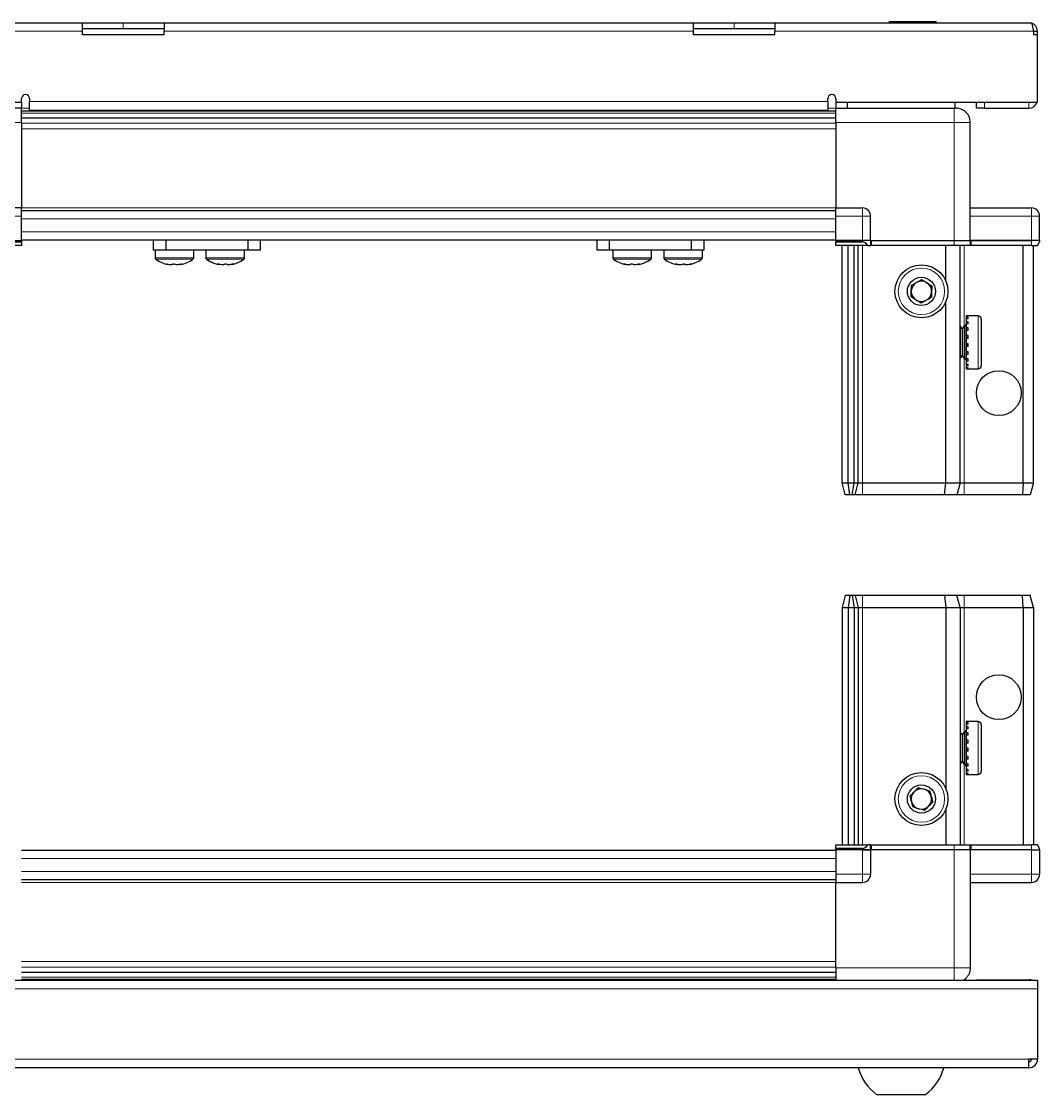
# Model space of a CAD drawing. Header units: millimetres. Extents: x 1770 to 3291, y 230 to 2078.
# Drawn here: x 2000.4 to 2250.4, y 230.1 to 493.7 of the extents above; entities that cross this region are included whole.
import ezdxf

# ---------------------------------------------------------------- set-up
doc = ezdxf.new("R2010")
doc.units = ezdxf.units.MM

msp = doc.modelspace()

# ---------------------------------------------------------------- linework, layer by layer
at = {"color": 7, "linetype": 'Continuous', "lineweight": 25}
for p, q in [((1952.5, 493.38), (2015.4, 493.38)), ((2015.4, 491.28), (2015.4, 493.38)), ((2015.4, 493.38), (2025.4, 493.38)), ((2025.4, 493.38), (2035.4, 493.38)), ((2035.4, 493.38), (2165.4, 493.38)), ((2035.4, 493.38), (2035.4, 491.28)), ((2165.4, 491.28), (2165.4, 493.38)), ((2165.4, 493.38), (2175.4, 493.38)), ((2175.4, 493.38), (2185.4, 493.38)), ((2185.4, 493.38), (2248.3, 493.38)), ((2185.4, 493.38), (2185.4, 491.28)), ((2213.46, 493.68), (2213.46, 493.38)), ((2213.46, 493.68), (2223.94, 493.68)), ((2223.94, 493.68), (2225.03, 493.68)), ((2225.03, 493.38), (2225.03, 493.68)), ((2025.4, 491.88), (2015.4, 491.88)), ((2015.4, 490.38), (2015.4, 491.28)), ((2035.4, 490.38), (2015.4, 490.38)), ((2035.4, 491.88), (2025.4, 491.88)), ((2035.4, 490.38), (2035.4, 491.28)), ((2175.4, 491.88), (2165.4, 491.88)), ((2165.4, 490.38), (2165.4, 491.28)), ((2185.4, 490.38), (2165.4, 490.38)), ((2185.4, 491.88), (2175.4, 491.88)), ((2185.4, 490.38), (2185.4, 491.28)), ((2248.9, 491.28), (2249.9, 491.28)), ((2248.9, 491.28), (2248.9, 490.38)), ((2249.9, 490.38), (2248.9, 490.38)), ((2249.9, 490.38), (2249.9, 491.28)), ((2249.9, 473.88), (2249.9, 490.38)), ((2000.4, 473.88), (2000.4, 474.73)), ((2002.4, 474.73), (2002.4, 473.98)), ((2198.4, 473.98), (2198.4, 474.73)), ((2200.4, 474.73), (2200.4, 473.88)), ((1950.9, 473.88), (2000.4, 473.88)), ((2000.4, 472.38), (1971.4, 472.38)), ((2000.4, 473.88), (2000.4, 472.38)), ((2002.4, 471.88), (2002.4, 473.98)), ((2002.4, 471.88), (2198.4, 471.88)), ((2018.9, 471.88), (2018.9, 471.73)), ((2019.06, 471.88), (2019.06, 471.73)), ((2019.26, 471.88), (2019.26, 471.73)), ((2019.82, 471.88), (2019.82, 471.73)), ((2020.23, 471.88), (2020.23, 471.73)), ((2021.12, 471.88), (2021.12, 471.73)), ((2021.7, 471.88), (2021.7, 471.73)), ((2022.84, 471.88), (2022.84, 471.73)), ((2023.54, 471.88), (2023.54, 471.73)), ((2024.81, 471.88), (2024.81, 471.73)), ((2025, 471.88), (2025, 471.73)), ((2025.5, 471.88), (2025.5, 471.73)), ((2025.55, 471.88), (2025.55, 471.73)), ((2026.84, 471.88), (2026.84, 471.73)), ((2026.85, 471.88), (2026.85, 471.73)), ((2027.55, 471.88), (2027.55, 471.73)), ((2028.73, 471.88), (2028.73, 471.73)), ((2029.34, 471.88), (2029.34, 471.73)), ((2030.29, 471.88), (2030.29, 471.73)), ((2030.74, 471.88), (2030.74, 471.73)), ((2031.37, 471.88), (2031.37, 471.73)), ((2031.62, 471.88), (2031.62, 471.73)), ((2031.87, 471.88), (2031.87, 471.73)), ((2031.89, 471.88), (2031.89, 471.73)), ((2168.9, 471.88), (2168.9, 471.73)), ((2169.01, 471.88), (2169.01, 471.73)), ((2169.19, 471.88), (2169.19, 471.73)), ((2169.7, 471.88), (2169.7, 471.73)), ((2170.09, 471.88), (2170.09, 471.73)), ((2170.94, 471.88), (2170.94, 471.73)), ((2171.51, 471.88), (2171.51, 471.73)), ((2172.62, 471.88), (2172.62, 471.73)), ((2173.31, 471.88), (2173.31, 471.73)), ((2174.58, 471.88), (2174.58, 471.73)), ((2174.84, 471.88), (2174.84, 471.73)), ((2175.31, 471.88), (2175.31, 471.73)), ((2176.61, 471.88), (2176.61, 471.73)), ((2176.7, 471.88), (2176.7, 471.73)), ((2177.33, 471.88), (2177.33, 471.73)), ((2178.52, 471.88), (2178.52, 471.73)), ((2179.15, 471.88), (2179.15, 471.73)), ((2180.13, 471.88), (2180.13, 471.73)), ((2180.61, 471.88), (2180.61, 471.73)), ((2181.28, 471.88), (2181.28, 471.73)), ((2181.55, 471.88), (2181.55, 471.73)), ((2181.84, 471.88), (2181.84, 471.73)), ((2181.9, 471.73), (2181.9, 471.88)), ((2181.9, 471.88), (2181.9, 471.73)), ((2198.4, 473.98), (2198.4, 471.88)), ((2200.4, 473.88), (2200.4, 472.38)), ((2200.4, 473.88), (2249.9, 473.88)), ((2200.4, 472.38), (2229.4, 472.38)), ((2203.15, 473.88), (2203.15, 472.38)), ((2229.65, 472.38), (2229.65, 473.88)), ((2234.9, 472.38), (2234.9, 473.88)), ((2236.9, 472.38), (2234.9, 472.38)), ((2236.9, 472.38), (2247.8, 472.38)), ((2000.4, 471.73), (2024.27, 471.73)), ((2200.4, 469.94), (2000.4, 469.94)), ((2200.4, 469.9), (2000.4, 469.9)), ((2024.27, 471.73), (2024.81, 471.73)), ((2024.81, 471.73), (2024.82, 471.73)), ((2024.82, 471.73), (2025.55, 471.73)), ((2025.55, 471.73), (2026.52, 471.73)), ((2025.55, 471.73), (2025.55, 471.73)), ((2026.52, 471.73), (2174.27, 471.73)), ((2174.27, 471.73), (2174.58, 471.73)), ((2174.58, 471.73), (2175.31, 471.73)), ((2174.58, 471.73), (2174.58, 471.73)), ((2175.31, 471.73), (2176.61, 471.73)), ((2176.52, 471.73), (2200.4, 471.73)), ((2000.4, 468.88), (2000.4, 447.88)), ((2200.4, 468.88), (2200.4, 447.88)), ((2233.4, 439.88), (2233.4, 468.88)), ((2000.4, 447.88), (1993.9, 447.88)), ((2000.4, 445.88), (2000.4, 447.88)), ((2000.4, 447.23), (2200.4, 447.23)), ((2000.4, 439.88), (2000.4, 445.88)), ((2200.4, 447.88), (2206.9, 447.88)), ((2200.4, 445.88), (2200.4, 447.88)), ((2200.4, 439.88), (2200.4, 445.88)), ((2208.9, 439.88), (2208.9, 445.88)), ((2233.4, 447.88), (2248.4, 447.88)), ((2250.4, 439.88), (2250.4, 445.88)), ((2000.4, 438.68), (1992.57, 438.68)), ((1993.9, 439.88), (2000.4, 439.88)), ((1993.9, 439.55), (2000.4, 439.55)), ((2000.4, 440.03), (2200.4, 440.03)), ((2000.4, 439.88), (2000.4, 439.55)), ((2000.4, 439.55), (2000.4, 438.68)), ((2032.85, 437.53), (2032.85, 440.03)), ((2035.85, 440.03), (2035.85, 437.53)), ((2056.05, 437.53), (2056.05, 440.03)), ((2059.05, 440.03), (2059.05, 437.53)), ((2141.75, 437.53), (2141.75, 440.03)), ((2144.75, 440.03), (2144.75, 437.53)), ((2164.95, 437.53), (2164.95, 440.03)), ((2167.95, 440.03), (2167.95, 437.53)), ((2200.4, 439.88), (2206.9, 439.88)), ((2200.4, 439.88), (2200.4, 439.55)), ((2200.4, 439.88), (2200.4, 439.88)), ((2206.9, 439.88), (2200.4, 439.88)), ((2200.4, 438.68), (2200.4, 439.55)), ((2200.4, 439.55), (2200.4, 439.55)), ((2200.4, 439.55), (2206.9, 439.55)), ((2208.22, 438.68), (2200.4, 438.68)), ((2201.9, 380.38), (2201.9, 438.68)), ((2203.4, 380.38), (2203.4, 438.68)), ((2204.9, 380.38), (2204.9, 438.68)), ((2205.9, 380.38), (2205.9, 438.68)), ((2208.9, 439.88), (2206.9, 439.88)), ((2208.22, 438.68), (2208.9, 438.68)), ((2208.9, 439.88), (2208.9, 438.68)), ((2208.9, 439.88), (2209.1, 439.88)), ((2209.1, 438.68), (2208.9, 438.68)), ((2209.1, 439.88), (2229.4, 439.88)), ((2229.4, 438.68), (2209.1, 438.68)), ((2227.4, 429.88), (2227.4, 438.68)), ((2229.4, 439.88), (2233.4, 439.88)), ((2233.4, 438.68), (2229.4, 438.68)), ((2230.9, 380.38), (2230.9, 438.68)), ((2233.4, 439.88), (2233.4, 438.68)), ((2233.4, 439.88), (2233.6, 439.88)), ((2233.6, 438.68), (2233.4, 438.68)), ((2233.6, 439.88), (2248.4, 439.88)), ((2248.4, 439.88), (2233.6, 439.88)), ((2248.4, 438.68), (2233.6, 438.68)), ((2246.4, 380.38), (2246.4, 438.68)), ((2250.4, 439.88), (2248.4, 439.88)), ((2248.4, 438.68), (2249.9, 438.68)), ((2248.9, 380.38), (2248.9, 438.68)), ((2249.9, 438.68), (2250.4, 439.55)), ((2250.4, 439.88), (2250.4, 439.55)), ((2035.85, 437.53), (2032.85, 437.53)), ((2033.2, 437.53), (2033.2, 435.62)), ((2056.05, 437.53), (2035.85, 437.53)), ((2042.7, 435.62), (2042.7, 437.53)), ((2045.65, 437.53), (2045.65, 435.62)), ((2045.7, 437.53), (2045.7, 435.62)), ((2055.2, 435.62), (2055.2, 437.53)), ((2059.05, 437.53), (2056.05, 437.53)), ((2144.75, 437.53), (2141.75, 437.53)), ((2164.95, 437.53), (2144.75, 437.53)), ((2145.6, 437.53), (2145.6, 435.62)), ((2155.1, 435.62), (2155.1, 437.53)), ((2155.15, 435.62), (2155.15, 437.53)), ((2158.1, 437.53), (2158.1, 435.62)), ((2167.95, 437.53), (2164.95, 437.53)), ((2167.6, 435.62), (2167.6, 437.53)), ((2227.4, 380.38), (2227.4, 424.88)), ((2232.4, 419.28), (2232.3, 419.28)), ((2232.3, 419.28), (2232.3, 410.48)), ((2235.3, 421.38), (2232.4, 421.38)), ((2232.4, 421.38), (2232.4, 421.37)), ((2232.9, 421.37), (2232.4, 421.37)), ((2232.4, 421.37), (2232.4, 421.29)), ((2232.4, 421.29), (2232.4, 420.95)), ((2232.9, 421.29), (2232.4, 421.29)), ((2232.9, 420.95), (2232.4, 420.95)), ((2232.4, 420.95), (2232.4, 420.64)), ((2232.4, 420.64), (2232.4, 419.93)), ((2232.9, 420.64), (2232.4, 420.64)), ((2232.9, 419.93), (2232.4, 419.93)), ((2232.4, 419.93), (2232.4, 419.43)), ((2232.4, 419.43), (2232.4, 418.41)), ((2232.9, 419.43), (2232.4, 419.43)), ((2232.9, 421.29), (2232.9, 421.37)), ((2232.9, 420.64), (2232.9, 420.95)), ((2232.9, 419.43), (2232.9, 419.93)), ((2236.1, 420.58), (2236.1, 419.09)), ((2230.93, 418.88), (2230.9, 418.88)), ((2231.41, 418.19), (2230.93, 418.88)), ((2230.93, 418.88), (2230.93, 417.84)), ((2230.93, 417.84), (2230.93, 410.88)), ((2231.9, 418.88), (2231.41, 418.19)), ((2231.41, 418.19), (2231.41, 417.33)), ((2231.41, 417.33), (2231.41, 411.57)), ((2231.9, 418.88), (2231.9, 417.84)), ((2231.9, 417.84), (2231.9, 410.88)), ((2232.9, 418.41), (2232.4, 418.41)), ((2232.4, 418.41), (2232.4, 417.77)), ((2232.4, 417.77), (2232.4, 416.56)), ((2232.9, 417.77), (2232.4, 417.77)), ((2232.9, 416.56), (2232.4, 416.56)), ((2232.4, 416.56), (2232.4, 416.01)), ((2232.9, 417.77), (2232.9, 418.41)), ((2232.9, 415.83), (2232.9, 416.56)), ((2236.1, 419.09), (2236.1, 409.18)), ((2232.9, 416.01), (2232.4, 416.01)), ((2232.4, 415.83), (2232.4, 414.53)), ((2232.9, 415.83), (2232.4, 415.83)), ((2232.9, 414.53), (2232.4, 414.53)), ((2232.9, 414.15), (2232.4, 414.15)), ((2232.4, 414.15), (2232.4, 413.8)), ((2232.9, 413.8), (2232.9, 414.53)), ((2230.93, 410.88), (2231.41, 411.57)), ((2231.41, 411.57), (2231.9, 410.88)), ((2232.9, 413.8), (2232.4, 413.8)), ((2232.4, 413.8), (2232.4, 412.54)), ((2232.9, 412.54), (2232.4, 412.54)), ((2232.4, 412.54), (2232.4, 411.87)), ((2232.4, 411.87), (2232.4, 410.78)), ((2232.9, 411.87), (2232.4, 411.87)), ((2232.9, 411.87), (2232.9, 412.54)), ((2230.9, 410.88), (2230.93, 410.88)), ((2232.3, 410.48), (2232.4, 410.48)), ((2232.9, 410.78), (2232.4, 410.78)), ((2232.4, 410.78), (2232.4, 410.24)), ((2232.4, 410.24), (2232.4, 409.43)), ((2232.9, 410.24), (2232.4, 410.24)), ((2232.9, 409.43), (2232.4, 409.43)), ((2232.4, 409.43), (2232.4, 409.06)), ((2232.4, 409.06), (2232.4, 408.6)), ((2232.9, 409.06), (2232.4, 409.06)), ((2232.9, 408.6), (2232.4, 408.6)), ((2232.4, 408.6), (2232.4, 408.45)), ((2232.9, 410.24), (2232.9, 410.78)), ((2232.9, 409.06), (2232.9, 409.43)), ((2232.9, 408.45), (2232.9, 408.6)), ((2232.4, 408.45), (2232.4, 408.38)), ((2232.9, 408.45), (2232.4, 408.45)), ((2232.4, 408.38), (2235.3, 408.38)), ((2201.9, 380.38), (2203.4, 380.38)), ((2202.7, 377.38), (2201.9, 380.38)), ((2203.4, 380.38), (2204.9, 380.38)), ((2203.85, 377.38), (2203.4, 380.38)), ((2204.35, 377.38), (2204.9, 380.38)), ((2204.9, 380.38), (2205.9, 380.38)), ((2205.09, 377.38), (2205.9, 380.38)), ((2205.9, 380.38), (2206.9, 380.38)), ((2206.9, 380.38), (2227.4, 380.38)), ((2227.06, 377.38), (2227.4, 380.38)), ((2227.4, 380.38), (2230.9, 380.38)), ((2230.9, 380.38), (2230.09, 377.38)), ((2230.9, 380.38), (2231.9, 380.38)), ((2231.9, 380.38), (2246.4, 380.38)), ((2246.4, 380.38), (2246.24, 377.38)), ((2246.4, 380.38), (2248.9, 380.38)), ((2248.9, 380.38), (2248.09, 377.38)), ((2203.85, 377.38), (2202.7, 377.38)), ((2204.35, 377.38), (2203.85, 377.38)), ((2205.09, 377.38), (2204.35, 377.38)), ((2206.9, 377.38), (2205.09, 377.38)), ((2227.06, 377.38), (2206.9, 377.38)), ((2230.09, 377.38), (2227.06, 377.38)), ((2231.9, 377.38), (2230.09, 377.38)), ((2246.24, 377.38), (2231.9, 377.38)), ((2248.09, 377.38), (2246.24, 377.38)), ((2202.7, 352.68), (2201.9, 349.68)), ((2203.85, 352.68), (2202.7, 352.68)), ((2203.85, 352.68), (2203.4, 349.68)), ((2204.35, 352.68), (2203.85, 352.68)), ((2204.35, 352.68), (2204.9, 349.68)), ((2205.09, 352.68), (2204.35, 352.68)), ((2205.09, 352.68), (2205.9, 349.68)), ((2206.9, 352.68), (2205.09, 352.68)), ((2227.06, 352.68), (2206.9, 352.68)), ((2227.06, 352.68), (2227.4, 349.68)), ((2230.09, 352.68), (2227.06, 352.68)), ((2230.9, 349.68), (2230.09, 352.68)), ((2231.9, 352.68), (2230.09, 352.68)), ((2246.24, 352.68), (2231.9, 352.68)), ((2246.4, 349.68), (2246.24, 352.68)), ((2248.09, 352.68), (2246.24, 352.68)), ((2248.9, 349.68), (2248.09, 352.68)), ((2201.9, 349.68), (2203.4, 349.68)), ((2201.9, 349.68), (2201.9, 291.38)), ((2203.4, 349.68), (2204.9, 349.68)), ((2203.4, 349.68), (2203.4, 291.38)), ((2204.9, 349.68), (2204.9, 291.38)), ((2204.9, 349.68), (2205.9, 349.68)), ((2205.9, 349.68), (2205.9, 291.38)), ((2205.9, 349.68), (2206.9, 349.68)), ((2206.9, 349.68), (2227.4, 349.68)), ((2227.4, 349.68), (2227.4, 305.18)), ((2227.4, 349.68), (2230.9, 349.68)), ((2230.9, 349.68), (2230.9, 291.38)), ((2230.9, 349.68), (2231.9, 349.68)), ((2231.9, 349.68), (2246.4, 349.68)), ((2246.4, 349.68), (2246.4, 291.38)), ((2246.4, 349.68), (2248.9, 349.68)), ((2248.9, 349.68), (2248.9, 291.38)), ((2235.3, 321.68), (2232.4, 321.68)), ((2232.9, 321.68), (2232.4, 321.68)), ((2232.4, 321.68), (2232.4, 321.63)), ((2232.4, 321.63), (2232.4, 321.35)), ((2232.9, 321.63), (2232.4, 321.63)), ((2232.9, 321.63), (2232.9, 321.68)), ((2230.93, 319.18), (2230.9, 319.18)), ((2231.41, 318.49), (2230.93, 319.18)), ((2230.93, 319.18), (2230.93, 311.18)), ((2231.9, 319.18), (2231.41, 318.49)), ((2231.9, 319.18), (2231.9, 311.18)), ((2232.4, 319.58), (2232.3, 319.58)), ((2232.3, 319.58), (2232.3, 310.78)), ((2232.9, 321.35), (2232.4, 321.35)), ((2232.4, 321.35), (2232.4, 321.07)), ((2232.9, 321.07), (2232.4, 321.07)), ((2232.4, 321.07), (2232.4, 320.41)), ((2232.9, 320.41), (2232.4, 320.41)), ((2232.4, 320.41), (2232.4, 319.94)), ((2232.4, 319.94), (2232.4, 318.96)), ((2232.9, 319.94), (2232.4, 319.94)), ((2232.9, 318.96), (2232.4, 318.96)), ((2232.4, 318.96), (2232.4, 318.34)), ((2232.9, 321.07), (2232.9, 321.35)), ((2232.9, 319.94), (2232.9, 320.41)), ((2232.9, 318.34), (2232.9, 318.96)), ((2236.1, 320.88), (2236.1, 309.48)), ((2231.41, 318.49), (2231.41, 311.87)), ((2232.4, 318.34), (2232.4, 317.14)), ((2232.9, 318.34), (2232.4, 318.34)), ((2232.9, 317.14), (2232.4, 317.14)), ((2232.4, 317.14), (2232.4, 316.51)), ((2232.9, 316.51), (2232.4, 316.51)), ((2232.4, 316.43), (2232.4, 315.13)), ((2232.9, 316.43), (2232.4, 316.43)), ((2232.9, 316.43), (2232.9, 317.14)), ((2232.9, 315.13), (2232.4, 315.13)), ((2232.9, 314.65), (2232.4, 314.65)), ((2232.4, 314.65), (2232.4, 314.39)), ((2232.4, 314.39), (2232.4, 313.12)), ((2232.9, 314.39), (2232.4, 314.39)), ((2232.9, 314.39), (2232.9, 315.13)), ((2230.9, 311.18), (2230.93, 311.18)), ((2230.93, 311.18), (2231.41, 311.87)), ((2231.41, 311.87), (2231.9, 311.18)), ((2232.9, 313.12), (2232.4, 313.12)), ((2232.4, 313.12), (2232.4, 312.44)), ((2232.4, 312.44), (2232.4, 311.32)), ((2232.9, 312.44), (2232.4, 312.44)), ((2232.9, 311.32), (2232.4, 311.32)), ((2232.4, 311.32), (2232.4, 310.75)), ((2232.9, 312.44), (2232.9, 313.12)), ((2232.9, 310.75), (2232.9, 311.32)), ((2232.3, 310.78), (2232.4, 310.78)), ((2232.4, 310.75), (2232.4, 309.89)), ((2232.9, 310.75), (2232.4, 310.75)), ((2232.9, 309.89), (2232.4, 309.89)), ((2232.4, 309.89), (2232.4, 309.5)), ((2232.4, 309.5), (2232.4, 308.98)), ((2232.9, 309.5), (2232.4, 309.5)), ((2232.9, 308.98), (2232.4, 308.98)), ((2232.4, 308.98), (2232.4, 308.8)), ((2232.4, 308.8), (2232.4, 308.68)), ((2232.9, 308.8), (2232.4, 308.8)), ((2232.4, 308.68), (2235.3, 308.68)), ((2232.9, 309.5), (2232.9, 309.89)), ((2232.9, 308.8), (2232.9, 308.98)), ((2227.4, 300.18), (2227.4, 291.38)), ((2200.4, 290.03), (2000.4, 290.03)), ((2200.4, 290.51), (2200.4, 291.38)), ((2200.4, 291.38), (2208.22, 291.38)), ((2206.9, 290.51), (2200.4, 290.51)), ((2200.4, 290.18), (2200.4, 290.51)), ((2206.9, 290.18), (2200.4, 290.18)), ((2200.4, 290.18), (2200.4, 284.18)), ((2206.9, 290.18), (2208.9, 290.18)), ((2208.9, 290.18), (2206.9, 290.18)), ((2208.9, 291.38), (2208.22, 291.38)), ((2208.9, 290.18), (2208.9, 291.38)), ((2208.9, 291.38), (2209.1, 291.38)), ((2209.1, 290.18), (2208.9, 290.18)), ((2208.9, 290.18), (2208.9, 284.18)), ((2209.1, 291.38), (2229.4, 291.38)), ((2229.4, 290.18), (2209.1, 290.18)), ((2229.4, 291.38), (2233.4, 291.38)), ((2233.4, 290.18), (2229.4, 290.18)), ((2233.4, 290.18), (2233.4, 291.38)), ((2233.4, 291.38), (2233.6, 291.38)), ((2233.6, 290.18), (2233.4, 290.18)), ((2233.4, 290.18), (2233.4, 261.18)), ((2233.6, 291.38), (2248.4, 291.38)), ((2248.4, 290.18), (2233.6, 290.18)), ((2249.9, 291.38), (2248.4, 291.38)), ((2248.4, 290.18), (2250.4, 290.18)), ((2250.4, 290.51), (2249.9, 291.38)), ((2250.4, 290.51), (2249.9, 291.38)), ((2250.4, 290.18), (2250.4, 290.51)), ((2250.4, 290.18), (2250.4, 290.51)), ((2250.4, 290.18), (2250.4, 290.18)), ((2250.4, 290.18), (2250.4, 284.18)), ((2200.4, 282.83), (2000.4, 282.83)), ((2200.4, 284.18), (2200.4, 282.18)), ((2200.4, 282.18), (2206.9, 282.18)), ((2200.4, 261.18), (2200.4, 282.18)), ((2233.4, 282.18), (2248.4, 282.18)), ((2000.4, 260.16), (2200.4, 260.16)), ((2000.4, 260.12), (2200.4, 260.12)), ((2024.27, 258.33), (2000.4, 258.33)), ((2018.9, 258.18), (2018.9, 258.33)), ((2018.93, 258.18), (2018.93, 258.33)), ((2019.2, 258.18), (2019.2, 258.33)), ((2019.47, 258.18), (2019.47, 258.33)), ((2020.12, 258.18), (2020.12, 258.33)), ((2020.58, 258.18), (2020.58, 258.33)), ((2021.55, 258.18), (2021.55, 258.33)), ((2022.17, 258.18), (2022.17, 258.33)), ((2023.35, 258.18), (2023.35, 258.33)), ((2024.01, 258.18), (2024.01, 258.33)), ((2024.07, 258.18), (2024.07, 258.33)), ((2025.36, 258.33), (2024.27, 258.33)), ((2026.09, 258.33), (2025.36, 258.33)), ((2025.36, 258.18), (2025.36, 258.33)), ((2025.36, 258.33), (2025.36, 258.33)), ((2025.37, 258.18), (2025.37, 258.33)), ((2025.87, 258.18), (2025.87, 258.33)), ((2026.1, 258.33), (2026.09, 258.33)), ((2026.1, 258.18), (2026.1, 258.33)), ((2026.52, 258.33), (2026.1, 258.33)), ((2174.27, 258.33), (2026.52, 258.33)), ((2027.37, 258.18), (2027.37, 258.33)), ((2028.06, 258.18), (2028.06, 258.33)), ((2029.19, 258.18), (2029.19, 258.33)), ((2029.76, 258.18), (2029.76, 258.33)), ((2030.63, 258.18), (2030.63, 258.33)), ((2031.04, 258.18), (2031.04, 258.33)), ((2031.57, 258.18), (2031.57, 258.33)), ((2031.76, 258.18), (2031.76, 258.33)), ((2031.9, 258.18), (2031.9, 258.33)), ((2168.9, 258.18), (2168.9, 258.33)), ((2169.07, 258.18), (2169.07, 258.33)), ((2169.28, 258.18), (2169.28, 258.33)), ((2169.84, 258.18), (2169.84, 258.33)), ((2170.26, 258.18), (2170.26, 258.33)), ((2171.15, 258.18), (2171.15, 258.33)), ((2171.74, 258.18), (2171.74, 258.33)), ((2172.88, 258.18), (2172.88, 258.33)), ((2173.58, 258.18), (2173.58, 258.33)), ((2174.86, 258.33), (2174.27, 258.33)), ((2174.86, 258.18), (2174.86, 258.33)), ((2174.87, 258.33), (2174.86, 258.33)), ((2175.6, 258.33), (2174.87, 258.33)), ((2175.03, 258.18), (2175.03, 258.33)), ((2175.53, 258.18), (2175.53, 258.33)), ((2175.6, 258.18), (2175.6, 258.33)), ((2176.52, 258.33), (2175.6, 258.33)), ((2175.6, 258.33), (2175.6, 258.33)), ((2200.4, 258.33), (2176.52, 258.33)), ((2176.89, 258.18), (2176.89, 258.33)), ((2177.6, 258.18), (2177.6, 258.33)), ((2178.77, 258.18), (2178.77, 258.33)), ((2179.38, 258.18), (2179.38, 258.33)), ((2180.32, 258.18), (2180.32, 258.33)), ((2180.77, 258.18), (2180.77, 258.33)), ((2181.39, 258.18), (2181.39, 258.33)), ((2181.64, 258.18), (2181.64, 258.33)), ((2181.87, 258.18), (2181.87, 258.33)), ((2181.89, 258.18), (2181.89, 258.33)), ((1950.9, 258.18), (2249.9, 258.18)), ((2234.9, 258.28), (2234.9, 258.18)), ((2234.9, 258.28), (2247.8, 258.28)), ((2249.9, 258.18), (2249.9, 256.08)), ((2249.9, 256.08), (2249.9, 238.78)), ((2249.9, 238.78), (2247.8, 238.78)), ((2247.8, 236.68), (2247.8, 238.78)), ((2247.8, 236.68), (1953, 236.68)), ((2210.4, 230.08), (2222.4, 230.08))]:
    msp.add_line(p, q, dxfattribs=at)
at = {"color": 8, "linetype": 'Continuous', "lineweight": 18}
for p, q in [((2025.4, 491.88), (2025.4, 493.38)), ((2175.4, 493.38), (2175.4, 491.88)), ((2015.4, 491.28), (1951.9, 491.28)), ((2165.4, 491.28), (2035.4, 491.28)), ((2248.9, 491.28), (2185.4, 491.28)), ((2000.4, 472.38), (2002.4, 472.38)), ((2002.4, 473.98), (2198.4, 473.98)), ((2198.4, 472.38), (2200.4, 472.38)), ((2236.9, 473.88), (2236.9, 472.38)), ((2247.8, 473.88), (2247.8, 472.38)), ((2200.4, 471.14), (2000.4, 471.14)), ((1971.4, 468.88), (2000.4, 468.88)), ((2000.4, 468.7), (2200.4, 468.7)), ((2200.4, 467.28), (2000.4, 467.28)), ((2229.4, 468.88), (2200.4, 468.88)), ((2229.4, 439.88), (2229.4, 468.88)), ((1993.9, 445.88), (2000.4, 445.88)), ((2000.4, 447.88), (2200.4, 447.88)), ((2206.9, 445.88), (2200.4, 445.88)), ((2206.9, 445.88), (2206.9, 447.88)), ((2206.9, 439.88), (2206.9, 445.88)), ((2208.9, 445.88), (2206.9, 445.88)), ((2248.4, 445.88), (2233.4, 445.88)), ((2248.4, 447.88), (2248.4, 445.88)), ((2248.4, 439.88), (2248.4, 445.88)), ((2250.4, 445.88), (2248.4, 445.88)), ((2000.4, 445.23), (2200.4, 445.23)), ((2000.4, 442.03), (2200.4, 442.03)), ((2200.4, 439.88), (2200.4, 439.55)), ((2206.9, 439.88), (2206.9, 439.55)), ((2206.9, 380.38), (2206.9, 438.68)), ((2209.1, 439.88), (2209.1, 438.68)), ((2229.4, 439.88), (2229.4, 438.68)), ((2231.9, 418.88), (2231.9, 438.68)), ((2233.6, 439.88), (2233.6, 438.68)), ((2248.4, 439.88), (2248.4, 438.68)), ((2042.7, 435.62), (2033.2, 435.62)), ((2042.5, 435.25), (2033.39, 435.25)), ((2045.7, 435.62), (2045.65, 435.62)), ((2055.2, 435.62), (2045.7, 435.62)), ((2045.89, 435.25), (2045.84, 435.25)), ((2055, 435.25), (2045.89, 435.25)), ((2147.81, 435.62), (2145.6, 435.62)), ((2147.91, 435.25), (2145.79, 435.25)), ((2155.1, 435.62), (2147.81, 435.62)), ((2154.9, 435.25), (2147.91, 435.25)), ((2154.95, 435.25), (2154.9, 435.25)), ((2155.15, 435.62), (2155.1, 435.62)), ((2165.6, 435.62), (2158.1, 435.62)), ((2165.49, 435.25), (2158.29, 435.25)), ((2167.4, 435.25), (2165.49, 435.25)), ((2167.6, 435.62), (2165.6, 435.62)), ((2235.3, 421.38), (2235.3, 419.69)), ((2235.3, 419.69), (2235.3, 408.38)), ((2231.9, 380.38), (2231.9, 410.88)), ((2206.9, 377.38), (2206.9, 380.38)), ((2231.9, 380.38), (2231.9, 377.38)), ((2206.9, 352.68), (2206.9, 349.68)), ((2231.9, 349.68), (2231.9, 352.68)), ((2206.9, 349.68), (2206.9, 291.38)), ((2231.9, 349.68), (2231.9, 319.18)), ((2235.3, 321.68), (2235.3, 308.68)), ((2231.9, 311.18), (2231.9, 291.38)), ((2206.9, 290.18), (2206.9, 290.51)), ((2206.9, 290.18), (2206.9, 284.18)), ((2209.1, 291.38), (2209.1, 290.18)), ((2229.4, 290.18), (2229.4, 291.38)), ((2229.4, 290.18), (2229.4, 261.18)), ((2233.6, 291.38), (2233.6, 290.18)), ((2248.4, 290.18), (2248.4, 291.38)), ((2248.4, 290.18), (2248.4, 284.18)), ((2200.4, 288.03), (2000.4, 288.03)), ((2200.4, 284.83), (2000.4, 284.83)), ((2200.4, 282.18), (2000.4, 282.18)), ((2206.9, 284.18), (2200.4, 284.18)), ((2208.9, 284.18), (2206.9, 284.18)), ((2206.9, 284.18), (2206.9, 282.18)), ((2248.4, 284.18), (2233.4, 284.18)), ((2250.4, 284.18), (2248.4, 284.18)), ((2248.4, 282.18), (2248.4, 284.18)), ((2000.4, 262.78), (2200.4, 262.78)), ((2200.4, 261.36), (2000.4, 261.36)), ((2229.4, 261.18), (2200.4, 261.18)), ((2000.4, 258.92), (2200.4, 258.92)), ((2249.9, 256.08), (1950.9, 256.08)), ((2247.8, 258.18), (2247.8, 258.28)), ((2247.8, 238.78), (1953, 238.78))]:
    msp.add_line(p, q, dxfattribs=at)
at = {"color": 7, "linetype": 'Continuous', "lineweight": 25, "flags": 128}
msp.add_lwpolyline([(2248.44, 258.18), (2248.21, 258.24), (2247.8, 258.28)], dxfattribs=at)
at = {"color": 7, "linetype": 'Continuous', "lineweight": 25}
for centre, radius in [((2221.4, 427.38), 6.5), ((2221.4, 427.38), 3.46), ((2240.4, 402.38), 5.5), ((2240.4, 327.68), 5.5), ((2221.4, 302.68), 6.5), ((2221.4, 302.68), 3.46)]:
    msp.add_circle(centre, radius, dxfattribs=at)
at = {"color": 8, "linetype": 'Continuous', "lineweight": 18}
for centre in [(2221.4, 427.38), (2221.4, 302.68)]:
    msp.add_circle(centre, 5.7, dxfattribs=at)
at = {"color": 7, "linetype": 'Continuous', "lineweight": 25}
for centre, radius, start, end in [((2001.4, 474.73), 1, 0, 180), ((2199.4, 474.73), 1, 0, 180), ((2247.8, 474.48), 2.1, 270, 343.3985), ((2206.9, 445.88), 2, 0, 90), ((2248.4, 445.88), 2, 0, 90), ((2033.65, 435.62), 0.45, 180, 235.2821), ((2037.95, 441.83), 8, 235.2821, 258.9392), ((2037.95, 441.83), 8, 281.0076, 304.7179), ((2042.25, 435.62), 0.45, 304.7179, 0), ((2046.1, 435.62), 0.45, 180, 235.2821), ((2046.15, 435.62), 0.45, 180, 235.2821), ((2050.4, 441.83), 8, 235.2821, 255.8287), ((2050.45, 441.83), 8, 235.2821, 259.0625), ((2050.45, 441.83), 8, 280.8753, 304.7179), ((2054.75, 435.62), 0.45, 304.7179, 0), ((2146.05, 435.62), 0.45, 180, 235.2821), ((2150.35, 441.83), 8, 235.2821, 259.054), ((2150.35, 441.83), 8, 280.846, 304.7179), ((2150.4, 441.83), 8, 280.9211, 304.7179), ((2154.65, 435.62), 0.45, 304.7179, 0), ((2154.7, 435.62), 0.45, 304.7179, 0), ((2158.55, 435.62), 0.45, 180, 235.2821), ((2162.85, 441.83), 8, 235.2821, 258.923), ((2162.85, 441.83), 8, 280.9392, 304.7179), ((2167.15, 435.62), 0.45, 304.7179, 0), ((2221.4, 427.38), 2.5, 58.295, 118.295), ((2221.4, 427.38), 2.5, 118.295, 178.295), ((2221.4, 427.38), 2.5, 178.295, 238.295), ((2221.4, 427.38), 2.5, 298.295, 358.295), ((2221.4, 427.38), 2.5, 358.295, 58.295), ((2221.4, 427.38), 2.5, 238.295, 298.295), ((2231.9, 419.28), 0.4, 270, 360), ((2235.3, 420.58), 0.8, 360, 90), ((2231.9, 410.48), 0.4, 0, 90), ((2235.3, 409.18), 0.8, 270, 0), ((2235.3, 320.88), 0.8, 360, 90), ((2231.9, 319.58), 0.4, 270, 360), ((2231.9, 310.78), 0.4, 0, 90), ((2235.3, 309.48), 0.8, 270, 0), ((2221.4, 302.68), 2.5, 134.6767, 194.6767), ((2221.4, 302.68), 2.5, 74.6767, 134.6767), ((2221.4, 302.68), 2.5, 14.6767, 74.6767), ((2221.4, 302.68), 2.5, 314.6767, 14.6767), ((2221.4, 302.68), 2.5, 194.6767, 254.6767), ((2221.4, 302.68), 2.5, 254.6767, 314.6767), ((2206.9, 284.18), 2, 270, 0), ((2248.4, 284.18), 2, 270, 0), ((2247.8, 238.78), 2.1, 270, 0), ((2247.8, 238.78), 0.6, 270, 0), ((2217.42, 239.7), 11.91, 194.7004, 233.8734), ((2215.37, 239.7), 11.91, 306.1266, 345.2996)]:
    msp.add_arc(centre, radius, start, end, dxfattribs=at)
for centre, start_param, end_param in [((2206.9, 436.08), 5.560451, 6.283185), ((2206.9, 293.98), 3.141593, 3.864327)]:
    msp.add_ellipse(centre, major_axis=(0, 3.46), ratio=0.57735, start_param=start_param, end_param=end_param, dxfattribs=at)
for points, knots in [([(2249.9, 491.28), (2249.87, 491.53), (2249.82, 492.03), (2249.42, 492.67), (2248.87, 493.15), (2248.4, 493.28), (2248.17, 493.35)], [0, 0, 0, 0, 0.2601609, 0.506776, 0.753388, 1, 1, 1, 1]), ([(2248.3, 493.38), (2248.34, 493.35), (2248.43, 493.3), (2248.56, 492.91), (2248.7, 492.35), (2248.81, 491.77), (2248.87, 491.41), (2248.9, 491.28)], [0, 0, 0, 0, 0.230255, 0.448522, 0.666786, 0.88505, 1, 1, 1, 1]), ([(2000.4, 468.88), (2000.4, 469.27), (2000.4, 470.06), (2000.4, 471.11), (2000.4, 471.9), (2000.4, 472.32), (2000.4, 472.36), (2000.4, 472.38)], [0, 0, 0, 0, 0.214694, 0.429388, 0.644082, 0.858775, 1, 1, 1, 1]), ([(2200.4, 468.88), (2200.4, 469.27), (2200.4, 470.06), (2200.4, 471.11), (2200.4, 471.9), (2200.4, 472.32), (2200.4, 472.36), (2200.4, 472.38)], [0, 0, 0, 0, 0.214694, 0.429388, 0.644082, 0.858775, 1, 1, 1, 1]), ([(2229.4, 472.38), (2229.46, 472.38), (2229.59, 472.38), (2229.76, 472.38), (2229.87, 472.38), (2229.89, 472.38), (2229.9, 472.38)], [0, 0, 0, 0, 0.249394, 0.500333, 0.750167, 1, 1, 1, 1]), ([(2233.4, 468.88), (2233.35, 469.32), (2233.28, 470), (2232.84, 470.81), (2232.39, 471.37), (2231.83, 471.83), (2231.01, 472.26), (2230.34, 472.33), (2229.9, 472.38)], [0, 0, 0, 0, 0.239457, 0.368361, 0.5, 0.631639, 0.760543, 1, 1, 1, 1]), ([(2036.45, 433.98), (2036.45, 433.97), (2036.45, 433.97), (2036.31, 434), (2036.13, 434.06), (2035.98, 434.11), (2035.91, 434.14), (2035.89, 434.15), (2035.89, 434.15), (2035.91, 434.15), (2035.93, 434.15), (2036, 434.13), (2036.29, 434.07), (2036.67, 433.99), (2037.08, 433.97), (2037.36, 433.99), (2037.51, 434.06), (2037.61, 434.13), (2037.69, 434.15), (2037.71, 434.15), (2037.73, 434.15), (2037.76, 434.15), (2037.79, 434.15), (2037.9, 434.11), (2038.05, 434.05), (2038.28, 433.99), (2038.57, 433.97), (2038.92, 433.99), (2039.22, 434.04), (2039.47, 434.09), (2039.58, 434.11), (2039.66, 434.13), (2039.72, 434.15), (2039.76, 434.15), (2039.77, 434.15), (2039.78, 434.15), (2039.78, 434.15)], [0, 0, 0, 0, 0.0260981, 0.0798373, 0.1372046, 0.1783571, 0.1990393, 0.2033396, 0.2076895, 0.2107229, 0.2145438, 0.2214795, 0.2486016, 0.3557772, 0.404897, 0.4544227, 0.54605, 0.5914038, 0.5971187, 0.6013251, 0.6043817, 0.6074438, 0.6119905, 0.6242286, 0.6785193, 0.7597502, 0.8043048, 0.8490258, 0.923625, 0.9513598, 0.9687075, 0.9799959, 0.9911421, 0.9954732, 0.998845, 1, 1, 1, 1]), ([(2039.78, 434.15), (2039.78, 434.15), (2039.79, 434.15), (2039.79, 434.15), (2039.75, 434.11), (2039.61, 434.05), (2039.47, 433.99), (2039.42, 433.97), (2039.46, 433.98), (2039.48, 433.98)], [0, 0, 0, 0, 0.015183, 0.036536, 0.0957, 0.360142, 0.675239, 0.874535, 1, 1, 1, 1]), ([(2048.93, 433.98), (2048.94, 433.97), (2048.96, 433.97), (2048.81, 434.02), (2048.65, 434.08), (2048.54, 434.14), (2048.53, 434.15), (2048.54, 434.15), (2048.55, 434.15), (2048.58, 434.15), (2048.67, 434.13), (2049.01, 434.05), (2049.43, 433.98), (2049.86, 433.97), (2050.08, 434), (2050.25, 434.06), (2050.37, 434.11), (2050.45, 434.14), (2050.5, 434.15), (2050.53, 434.15), (2050.55, 434.15), (2050.58, 434.15), (2050.63, 434.13), (2050.77, 434.07), (2050.92, 433.99), (2051.23, 433.97), (2051.61, 433.99), (2052, 434.06), (2052.3, 434.13), (2052.4, 434.15), (2052.43, 434.15), (2052.44, 434.15), (2052.45, 434.15), (2052.44, 434.15), (2052.39, 434.11), (2052.21, 434.05), (2052.01, 433.99), (2051.97, 433.98), (2051.96, 433.98)], [0, 0, 0, 0, 0.0283629, 0.0806823, 0.1383562, 0.1672924, 0.1709175, 0.1737955, 0.1766977, 0.1800498, 0.1863992, 0.2130773, 0.319019, 0.3539804, 0.3992833, 0.4476446, 0.4823368, 0.4997721, 0.5033973, 0.5070643, 0.5096216, 0.5128427, 0.5186896, 0.5415539, 0.6319042, 0.6733129, 0.7150637, 0.7923067, 0.8305407, 0.8353583, 0.8389044, 0.8414812, 0.8440625, 0.8478955, 0.8582124, 0.9039802, 0.9724588, 1, 1, 1, 1]), ([(2148.83, 433.98), (2148.82, 433.98), (2148.78, 433.99), (2148.58, 434.05), (2148.41, 434.11), (2148.36, 434.14), (2148.34, 434.15), (2148.35, 434.15), (2148.36, 434.15), (2148.37, 434.15), (2148.42, 434.14), (2148.65, 434.09), (2148.98, 434.02), (2149.36, 433.98), (2149.64, 433.97), (2149.9, 434.01), (2150.04, 434.08), (2150.16, 434.14), (2150.22, 434.15), (2150.24, 434.15), (2150.26, 434.15), (2150.28, 434.15), (2150.33, 434.14), (2150.45, 434.1), (2150.61, 434.02), (2150.86, 433.97), (2151.21, 433.97), (2151.59, 434.02), (2151.92, 434.08), (2152.14, 434.14), (2152.23, 434.15), (2152.24, 434.15), (2152.25, 434.15), (2152.26, 434.15), (2152.24, 434.13), (2152.08, 434.05), (2151.84, 433.97), (2151.85, 433.97), (2151.85, 433.97)], [0, 0, 0, 0, 0.0245191, 0.1059739, 0.1338421, 0.1478185, 0.1535531, 0.1564027, 0.1592796, 0.1617801, 0.1664773, 0.1816483, 0.2541107, 0.3009981, 0.3355791, 0.3791917, 0.4620214, 0.4826759, 0.486455, 0.4902707, 0.4928167, 0.4953568, 0.4997844, 0.513427, 0.5769545, 0.6409725, 0.679017, 0.7313711, 0.7890832, 0.8180386, 0.8216661, 0.824546, 0.8274502, 0.8308045, 0.8371581, 0.8638539, 0.9698659, 1, 1, 1, 1]), ([(2161.31, 433.98), (2161.33, 433.98), (2161.38, 433.97), (2161.32, 433.99), (2161.2, 434.04), (2161.09, 434.09), (2161.04, 434.11), (2161.01, 434.13), (2161, 434.15), (2161, 434.15), (2161.01, 434.15), (2161.01, 434.15), (2161.01, 434.15)], [0, 0, 0, 0, 0.117513, 0.319182, 0.655587, 0.780657, 0.858887, 0.909792, 0.960055, 0.979586, 0.994792, 1, 1, 1, 1]), ([(2161.01, 434.15), (2161.02, 434.15), (2161.03, 434.15), (2161.07, 434.15), (2161.23, 434.11), (2161.51, 434.05), (2161.87, 433.99), (2162.2, 433.97), (2162.53, 433.99), (2162.73, 434.05), (2162.9, 434.11), (2162.97, 434.14), (2163.02, 434.15), (2163.05, 434.15), (2163.07, 434.15), (2163.09, 434.15), (2163.13, 434.14), (2163.24, 434.09), (2163.35, 434.02), (2163.55, 433.98), (2163.79, 433.97), (2164.18, 434.01), (2164.54, 434.08), (2164.8, 434.14), (2164.87, 434.15), (2164.88, 434.15), (2164.9, 434.15), (2164.9, 434.15), (2164.89, 434.14), (2164.79, 434.1), (2164.57, 434.03), (2164.36, 433.97), (2164.35, 433.97), (2164.35, 433.98)], [0, 0, 0, 0, 0.003351, 0.008063, 0.021119, 0.079476, 0.149012, 0.192992, 0.237333, 0.333888, 0.366922, 0.38349, 0.390287, 0.393665, 0.397075, 0.40004, 0.405607, 0.423591, 0.509487, 0.565066, 0.606058, 0.657756, 0.755941, 0.780424, 0.784904, 0.789427, 0.792445, 0.795456, 0.800704, 0.816876, 0.89218, 0.968066, 1, 1, 1, 1]), ([(2218.94, 428.9), (2219.39, 429.14), (2220.24, 429.6), (2221.09, 430.05), (2221.48, 430.27)], [0, 0, 0, 0, 0.534686, 1, 1, 1, 1]), ([(2221.48, 430.27), (2221.59, 430.2), (2222.1, 429.89), (2222.94, 429.36), (2223.64, 428.93), (2223.94, 428.75)], [0, 0, 0, 0, 0.133125, 0.637099, 1, 1, 1, 1]), ([(2218.85, 426.01), (2218.87, 426.53), (2218.9, 427.49), (2218.93, 428.45), (2218.94, 428.9)], [0, 0, 0, 0, 0.5346859, 1, 1, 1, 1]), ([(2223.94, 428.75), (2223.92, 428.23), (2223.89, 427.27), (2223.86, 426.31), (2223.85, 425.86)], [0, 0, 0, 0, 0.5346859, 1, 1, 1, 1]), ([(2221.31, 424.49), (2221.02, 424.68), (2220.32, 425.11), (2219.47, 425.63), (2218.96, 425.95), (2218.85, 426.01)], [0, 0, 0, 0, 0.362901, 0.866875, 1, 1, 1, 1]), ([(2223.85, 425.86), (2223.4, 425.62), (2222.55, 425.16), (2221.7, 424.71), (2221.31, 424.49)], [0, 0, 0, 0, 0.534686, 1, 1, 1, 1]), ([(2218.61, 303.44), (2218.98, 303.81), (2219.66, 304.48), (2220.35, 305.16), (2220.66, 305.47)], [0, 0, 0, 0, 0.534686, 1, 1, 1, 1]), ([(2219.34, 300.65), (2219.26, 300.98), (2219.05, 301.78), (2218.79, 302.74), (2218.64, 303.32), (2218.61, 303.44)], [0, 0, 0, 0, 0.3629006, 0.8668753, 1, 1, 1, 1]), ([(2220.66, 305.47), (2221.16, 305.34), (2222.09, 305.08), (2223.02, 304.83), (2223.45, 304.71)], [0, 0, 0, 0, 0.534686, 1, 1, 1, 1]), ([(2223.45, 304.71), (2223.48, 304.59), (2223.63, 304.01), (2223.88, 303.05), (2224.09, 302.25), (2224.18, 301.92)], [0, 0, 0, 0, 0.133125, 0.637099, 1, 1, 1, 1]), ([(2222.13, 299.89), (2221.63, 300.02), (2220.7, 300.28), (2219.77, 300.53), (2219.34, 300.65)], [0, 0, 0, 0, 0.534686, 1, 1, 1, 1]), ([(2224.18, 301.92), (2223.81, 301.55), (2223.13, 300.88), (2222.44, 300.2), (2222.13, 299.89)], [0, 0, 0, 0, 0.5346859, 1, 1, 1, 1]), ([(2200.4, 261.18), (2200.4, 260.78), (2200.4, 259.99), (2200.4, 258.98), (2200.4, 258.35), (2200.4, 258.19), (2200.4, 258.18)], [0, 0, 0, 0, 0.32552, 0.65104, 0.97656, 1, 1, 1, 1]), ([(2233.4, 261.18), (2233.35, 260.74), (2233.28, 260.06), (2232.84, 259.25), (2232.39, 258.69), (2231.98, 258.33), (2231.72, 258.2), (2231.67, 258.18)], [0, 0, 0, 0, 0.3630185, 0.5584377, 0.7580039, 0.9575702, 1, 1, 1, 1])]:
    msp.add_open_spline(points, degree=3, knots=knots, dxfattribs=at)
at = {"color": 8, "linetype": 'Continuous', "lineweight": 18}
for points, knots in [([(2229.4, 468.88), (2229.4, 469.32), (2229.4, 470), (2229.4, 470.81), (2229.4, 471.37), (2229.4, 471.83), (2229.4, 472.26), (2229.4, 472.33), (2229.4, 472.38)], [0, 0, 0, 0, 0.239457, 0.368361, 0.5, 0.631639, 0.760543, 1, 1, 1, 1]), ([(2229.4, 261.18), (2229.4, 260.74), (2229.4, 260.06), (2229.4, 259.25), (2229.4, 258.69), (2229.4, 258.33), (2229.4, 258.2), (2229.4, 258.18)], [0, 0, 0, 0, 0.363018, 0.558438, 0.758004, 0.95757, 1, 1, 1, 1])]:
    msp.add_open_spline(points, degree=3, knots=knots, dxfattribs=at)
for points in [[(2233.4, 468.88), (2233.34, 468.88), (2233.22, 468.88), (2232.29, 468.88), (2230.97, 468.88), (2229.92, 468.88), (2229.4, 468.88)], [(2233.4, 261.18), (2233.34, 261.18), (2233.22, 261.18), (2232.29, 261.18), (2230.97, 261.18), (2229.92, 261.18), (2229.4, 261.18)]]:
    msp.add_open_spline(points, degree=3, dxfattribs=at)

doc.saveas('drawing.dxf')
